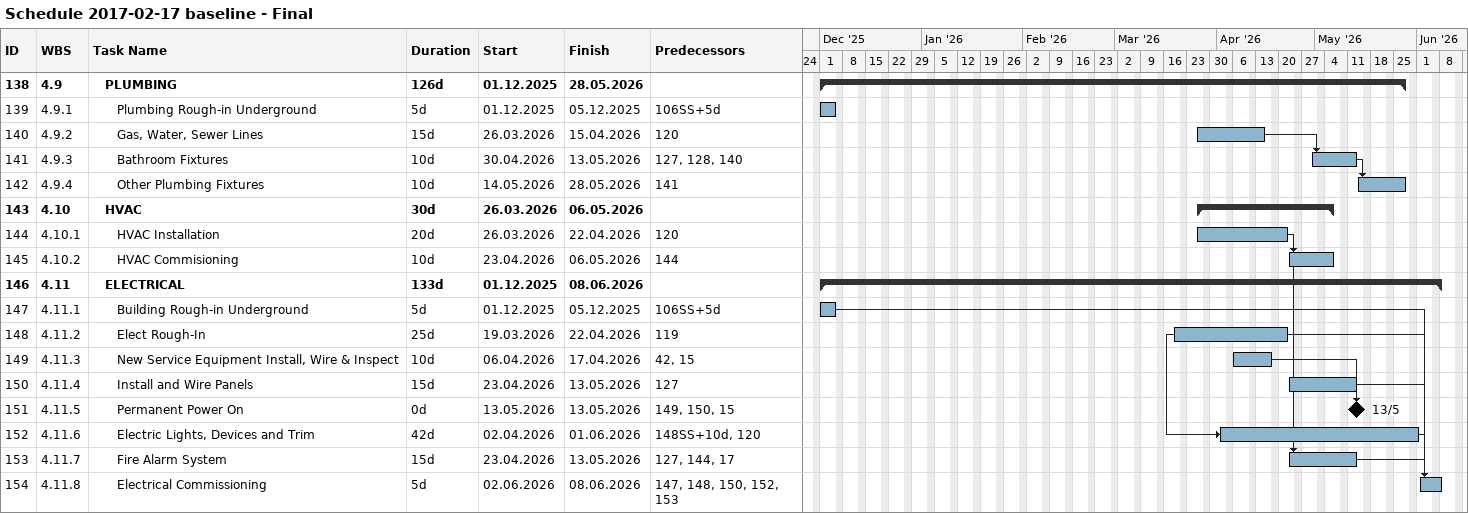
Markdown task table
Schedule 2017-02-17 baseline - Final

| ID | WBS | Task | Duration | Start | Finish | Predecessors |
|---|---|---|---|---|---|---|
| 138 | 4.9 | **PLUMBING** | 126d | 2025-12-01 | 2026-05-28 |  |
| 139 | 4.9.1 | Plumbing Rough-in Underground | 5d | 2025-12-01 | 2025-12-05 | 106SS+5d |
| 140 | 4.9.2 | Gas, Water, Sewer Lines | 15d | 2026-03-26 | 2026-04-15 | 120 |
| 141 | 4.9.3 | Bathroom Fixtures | 10d | 2026-04-30 | 2026-05-13 | 127, 128, 140 |
| 142 | 4.9.4 | Other Plumbing Fixtures | 10d | 2026-05-14 | 2026-05-28 | 141 |
| 143 | 4.10 | **HVAC** | 30d | 2026-03-26 | 2026-05-06 |  |
| 144 | 4.10.1 | HVAC Installation | 20d | 2026-03-26 | 2026-04-22 | 120 |
| 145 | 4.10.2 | HVAC Commisioning | 10d | 2026-04-23 | 2026-05-06 | 144 |
| 146 | 4.11 | **ELECTRICAL** | 133d | 2025-12-01 | 2026-06-08 |  |
| 147 | 4.11.1 | Building Rough-in Underground | 5d | 2025-12-01 | 2025-12-05 | 106SS+5d |
| 148 | 4.11.2 | Elect Rough-In | 25d | 2026-03-19 | 2026-04-22 | 119 |
| 149 | 4.11.3 | New Service Equipment Install, Wire & Inspect | 10d | 2026-04-06 | 2026-04-17 | 42, 15 |
| 150 | 4.11.4 | Install and Wire Panels | 15d | 2026-04-23 | 2026-05-13 | 127 |
| 151 | 4.11.5 | Permanent Power On | 0d | 2026-05-13 | 2026-05-13 | 149, 150, 15 |
| 152 | 4.11.6 | Electric Lights, Devices and Trim | 42d | 2026-04-02 | 2026-06-01 | 148SS+10d, 120 |
| 153 | 4.11.7 | Fire Alarm System | 15d | 2026-04-23 | 2026-05-13 | 127, 144, 17 |
| 154 | 4.11.8 | Electrical Commissioning | 5d | 2026-06-02 | 2026-06-08 | 147, 148, 150, 152, 153 |
